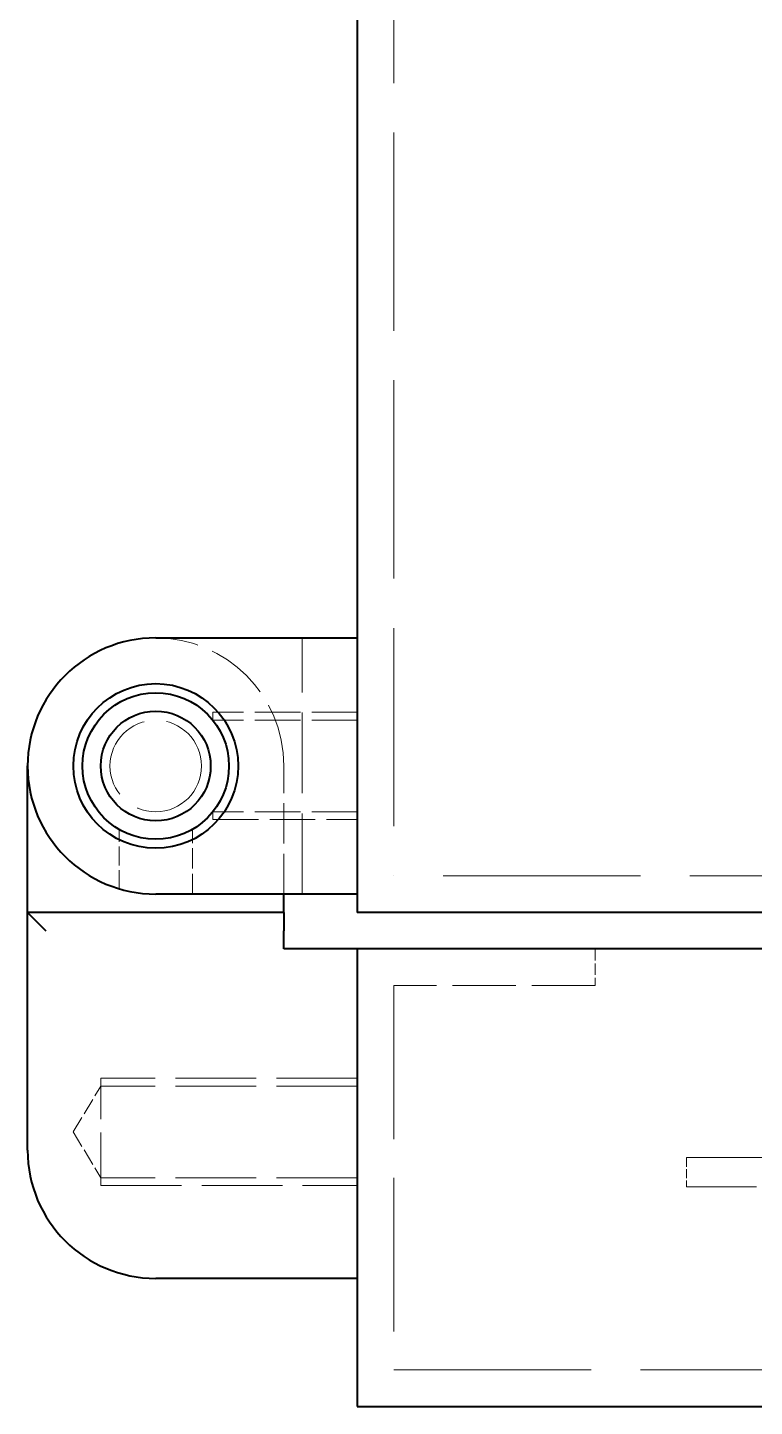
# Model space of a CAD drawing. Header units: millimetres. Extents: x 0 to 5945, y 0 to 4205.
# Drawn here: x 1560.9 to 1600.6, y 2113 to 2188.3 of the extents above; entities that cross this region are included whole.
import ezdxf

# ---------------------------------------------------------------- set-up
doc = ezdxf.new("R2010")
doc.units = ezdxf.units.MM
doc.header["$LTSCALE"] = 5
doc.linetypes.add('DASHED', pattern=[0.2067, 0.1654, -0.0413])
doc.layers.add('가려진 것(ISO)', color=2, linetype='DASHED', lineweight=18)
doc.layers.add('가시적인 것(ISO)', color=3, linetype='Continuous', lineweight=40)

msp = doc.modelspace()

# ---------------------------------------------------------------- linework, layer by layer
at = {"layer": '가려진 것(ISO)', "ltscale": 13.099624}
msp.add_line((1580.876, 2317.957), (1580.876, 2141.957), dxfattribs=at)
at = {"layer": '가려진 것(ISO)', "ltscale": 5.33305}
for p, q in [((1575.876, 2140.957), (1575.876, 2154.957)), ((1578.876, 2130.89), (1564.876, 2130.89)), ((1578.876, 2130.457), (1564.876, 2130.457)), ((1578.876, 2125.457), (1564.876, 2125.457)), ((1564.876, 2125.024), (1578.876, 2125.024))]:
    msp.add_line(p, q, dxfattribs=at)
at = {"layer": '가려진 것(ISO)', "ltscale": 3.00075}
for p, q in [((1578.876, 2150.89), (1570.999, 2150.89)), ((1578.876, 2150.457), (1570.999, 2150.457)), ((1578.876, 2145.457), (1570.999, 2145.457)), ((1570.999, 2145.024), (1578.876, 2145.024))]:
    msp.add_line(p, q, dxfattribs=at)
at = {"layer": '가려진 것(ISO)', "ltscale": 0.614743}
for p, q in [((1570.999, 2150.457), (1570.999, 2150.89)), ((1570.999, 2145.024), (1570.999, 2145.457))]:
    msp.add_line(p, q, dxfattribs=at)
at = {"layer": '가려진 것(ISO)', "ltscale": 2.666475}
msp.add_line((1574.876, 2140.957), (1574.876, 2147.957), dxfattribs=at)
at = {"layer": '가려진 것(ISO)', "ltscale": 1.235706}
msp.add_line((1565.876, 2141.249), (1565.876, 2144.493), dxfattribs=at)
at = {"layer": '가려진 것(ISO)', "ltscale": 1.346863}
msp.add_line((1569.876, 2140.957), (1569.876, 2144.493), dxfattribs=at)
at = {"layer": '가려진 것(ISO)', "ltscale": 13.050004}
for p, q in [((2106.876, 2141.957), (1580.876, 2141.957)), ((1580.876, 2114.957), (2106.876, 2114.957))]:
    msp.add_line(p, q, dxfattribs=at)
at = {"layer": '가려진 것(ISO)', "ltscale": 0.761779}
msp.add_line((1591.876, 2137.957), (1591.876, 2135.957), dxfattribs=at)
at = {"layer": '가려진 것(ISO)', "ltscale": 10.159652}
msp.add_line((1580.876, 2135.957), (1580.876, 2114.957), dxfattribs=at)
at = {"layer": '가려진 것(ISO)', "ltscale": 4.190233}
msp.add_line((1591.876, 2135.957), (1580.876, 2135.957), dxfattribs=at)
at = {"layer": '가려진 것(ISO)', "ltscale": 1.110941}
for q in [(1564.876, 2130.457), (1564.876, 2125.457)]:
    msp.add_line((1563.374, 2127.957), q, dxfattribs=at)
at = {"layer": '가려진 것(ISO)', "ltscale": 3.509986}
msp.add_line((1564.876, 2125.024), (1564.876, 2130.89), dxfattribs=at)
at = {"layer": '가려진 것(ISO)', "ltscale": 5.983681}
for p, q in [((1596.876, 2126.557), (1606.876, 2126.557)), ((1606.876, 2124.957), (1596.876, 2124.957))]:
    msp.add_line(p, q, dxfattribs=at)
at = {"layer": '가려진 것(ISO)', "ltscale": 0.609403}
msp.add_line((1596.876, 2126.557), (1596.876, 2124.957), dxfattribs=at)
at = {"layer": '가려진 것(ISO)', "ltscale": 5.983681}
msp.add_circle((1567.876, 2147.957), 2.5, dxfattribs=at)
at = {"layer": '가려진 것(ISO)', "ltscale": 4.188547}
msp.add_arc((1567.876, 2147.957), 7, 0, 90, dxfattribs=at)
at = {"layer": '가시적인 것(ISO)'}
for p, q in [((1578.876, 2271.757), (1578.876, 2139.957)), ((1567.876, 2154.957), (1578.876, 2154.957)), ((1560.876, 2139.957), (1560.876, 2147.957)), ((1578.876, 2140.957), (1567.876, 2140.957)), ((1574.876, 2139.957), (1574.876, 2140.957)), ((1560.876, 2139.957), (1561.876, 2138.957)), ((1574.876, 2139.957), (1560.876, 2139.957)), ((1560.876, 2126.957), (1560.876, 2139.957)), ((1574.876, 2139.957), (1574.876, 2138.957)), ((2108.876, 2139.957), (1578.876, 2139.957)), ((1574.876, 2137.957), (1574.876, 2138.957)), ((1578.876, 2137.957), (1574.876, 2137.957)), ((2108.876, 2137.957), (1578.876, 2137.957)), ((1578.876, 2137.957), (1578.876, 2112.957)), ((1578.876, 2119.957), (1567.876, 2119.957)), ((1578.876, 2112.957), (2108.876, 2112.957))]:
    msp.add_line(p, q, dxfattribs=at)
for radius in [4.5, 4, 3]:
    msp.add_circle((1567.876, 2147.957), radius, dxfattribs=at)
for centre, start in [((1567.876, 2147.957), 90), ((1567.876, 2126.957), 180)]:
    msp.add_arc(centre, 7, start, 270, dxfattribs=at)

doc.saveas('drawing.dxf')
